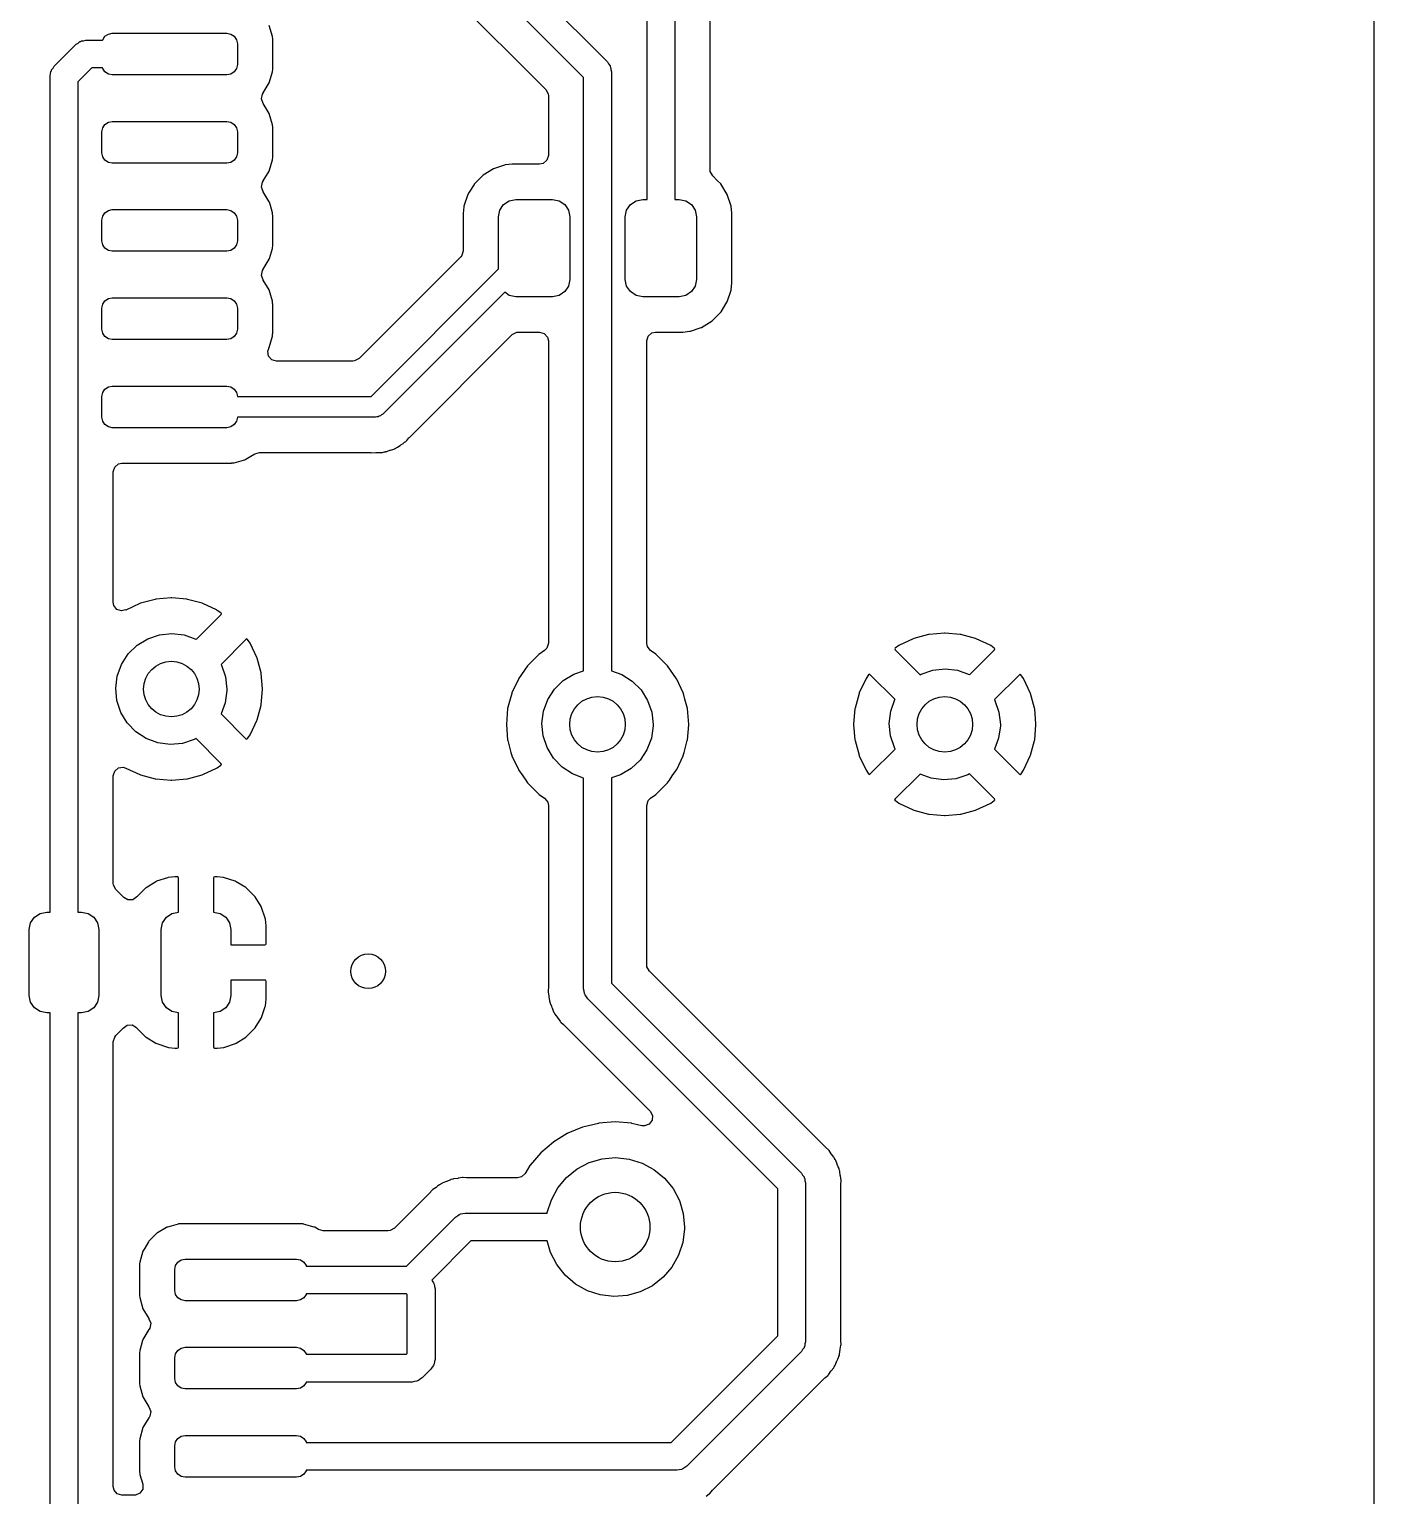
# Model space of a CAD drawing. Extents: x 84 to 124, y -235 to -33.
# Drawn here: x 104.59 to 123.95, y -75 to -53.88 of the extents above; entities that cross this region are included whole.
import ezdxf

# ---------------------------------------------------------------- set-up
doc = ezdxf.new("R2010")
doc.units = 0
doc.layers.add('BLACK', color=7, linetype='CONTINUOUS')

msp = doc.modelspace()

# ---------------------------------------------------------------- linework, layer by layer
at = {"layer": 'BLACK', "linetype": 'CONTINUOUS'}
for p, q in [((123.951, -33.0295), (123.951, -234.96)), ((106.089, -47.5231), (112.918, -54.3523)), ((112.576, -54.5763), (105.865, -47.8645)), ((105.691, -48.4099), (112.031, -54.75)), ((113.888, -53.4135), (113.888, -56.333)), ((113.489, -56.333), (113.489, -53.4963)), ((114.397, -55.9042), (114.397, -53.4424)), ((108.096, -53.9852), (108.049, -53.8254)), ((105.323, -54.0588), (105.334, -54.0562)), ((105.334, -54.0562), (105.344, -54.0501)), ((105.344, -54.0501), (105.377, -54.0464)), ((105.377, -54.0464), (105.41, -54.039)), ((105.41, -54.039), (105.65, -54.039)), ((105.65, -54.039), (105.651, -54.0316)), ((105.651, -54.0316), (105.684, -53.9829)), ((105.684, -53.9829), (105.733, -53.9504)), ((105.733, -53.9504), (105.79, -53.939)), ((105.79, -53.939), (107.44, -53.939)), ((107.44, -53.939), (107.497, -53.9504)), ((107.497, -53.9504), (107.546, -53.9829)), ((107.546, -53.9829), (107.579, -54.0316)), ((107.579, -54.0316), (107.59, -54.089)), ((108.099, -54.0225), (108.096, -53.9852)), ((108.099, -54.4555), (108.099, -54.0225)), ((104.954, -54.4126), (105.269, -54.0973)), ((105.269, -54.0973), (105.297, -54.0796)), ((105.297, -54.0796), (105.323, -54.0588)), ((107.59, -54.089), (107.59, -54.389)), ((104.906, -54.4879), (104.912, -54.4782)), ((104.912, -54.4782), (104.915, -54.467)), ((104.915, -54.467), (104.936, -54.4409)), ((104.936, -54.4409), (104.954, -54.4126)), ((105.493, -54.439), (105.295, -54.6368)), ((105.65, -54.439), (105.493, -54.439)), ((105.651, -54.4464), (105.65, -54.439)), ((105.684, -54.4951), (105.651, -54.4464)), ((107.579, -54.4464), (107.546, -54.4951)), ((107.59, -54.389), (107.579, -54.4464)), ((108.096, -54.4928), (108.099, -54.4555)), ((112.918, -54.3523), (112.936, -54.3806)), ((112.936, -54.3806), (112.957, -54.4067)), ((112.957, -54.4067), (112.959, -54.418)), ((112.959, -54.418), (112.965, -54.4277)), ((112.965, -54.4277), (112.969, -54.4609)), ((112.969, -54.4609), (112.976, -54.4935)), ((104.895, -54.5537), (104.902, -54.5211)), ((104.895, -66.595), (104.895, -54.5537)), ((104.902, -54.5211), (104.906, -54.4879)), ((105.295, -54.6368), (105.295, -66.595)), ((105.733, -54.5276), (105.684, -54.4951)), ((105.79, -54.539), (105.733, -54.5276)), ((107.44, -54.539), (105.79, -54.539)), ((107.497, -54.5276), (107.44, -54.539)), ((107.546, -54.4951), (107.497, -54.5276)), ((107.964, -54.7958), (108.049, -54.6526)), ((108.049, -54.6526), (108.096, -54.4928)), ((112.576, -63.1191), (112.576, -54.5763)), ((112.976, -54.4935), (112.976, -63.1185)), ((107.936, -54.8851), (107.95, -54.8155)), ((107.962, -54.9495), (107.936, -54.8851)), ((107.95, -54.8155), (107.961, -54.7997)), ((107.961, -54.7997), (107.964, -54.7958)), ((112.031, -54.75), (112.065, -54.8124)), ((112.065, -54.8124), (112.068, -54.8391)), ((112.068, -54.8391), (112.068, -55.6985)), ((107.964, -54.9522), (107.962, -54.9495)), ((108.049, -55.0954), (107.964, -54.9522)), ((108.096, -55.2552), (108.049, -55.0954)), ((105.64, -55.359), (105.651, -55.3016)), ((105.651, -55.3016), (105.684, -55.2529)), ((105.684, -55.2529), (105.733, -55.2204)), ((105.733, -55.2204), (105.79, -55.209)), ((105.79, -55.209), (107.44, -55.209)), ((107.44, -55.209), (107.497, -55.2204)), ((107.497, -55.2204), (107.546, -55.2529)), ((107.546, -55.2529), (107.579, -55.3016)), ((107.579, -55.3016), (107.59, -55.359)), ((108.099, -55.2925), (108.096, -55.2552)), ((108.099, -55.7255), (108.099, -55.2925)), ((105.64, -55.659), (105.64, -55.359)), ((107.59, -55.359), (107.59, -55.659)), ((105.651, -55.7164), (105.64, -55.659)), ((105.684, -55.7651), (105.651, -55.7164)), ((107.579, -55.7164), (107.546, -55.7651)), ((107.59, -55.659), (107.579, -55.7164)), ((108.096, -55.7628), (108.099, -55.7255)), ((112.068, -55.6985), (112.048, -55.7666)), ((105.733, -55.7976), (105.684, -55.7651)), ((105.79, -55.809), (105.733, -55.7976)), ((107.44, -55.809), (105.79, -55.809)), ((107.497, -55.7976), (107.44, -55.809)), ((107.546, -55.7651), (107.497, -55.7976)), ((107.964, -56.0658), (108.049, -55.9226)), ((108.049, -55.9226), (108.096, -55.7628)), ((111.277, -55.8914), (111.127, -55.9845)), ((111.306, -55.8817), (111.277, -55.8914)), ((111.438, -55.8377), (111.306, -55.8817)), ((111.445, -55.8355), (111.438, -55.8377)), ((111.438, -55.8377), (111.438, -55.8377)), ((111.452, -55.8348), (111.445, -55.8355)), ((111.547, -55.8248), (111.452, -55.8348)), ((111.452, -55.8348), (111.452, -55.8348)), ((111.551, -55.8245), (111.547, -55.8248)), ((111.547, -55.8248), (111.547, -55.8248)), ((111.942, -55.8245), (111.551, -55.8245)), ((111.994, -55.8131), (111.942, -55.8245)), ((112.048, -55.7666), (111.994, -55.8131)), ((114.4, -55.9311), (114.397, -55.9042)), ((114.434, -55.9934), (114.4, -55.9311)), ((107.936, -56.1551), (107.95, -56.0855)), ((107.962, -56.2195), (107.936, -56.1551)), ((107.95, -56.0855), (107.961, -56.0697)), ((107.961, -56.0697), (107.964, -56.0658)), ((110.998, -56.1159), (110.928, -56.229)), ((111.002, -56.1097), (110.998, -56.1159)), ((110.998, -56.1159), (110.998, -56.1159)), ((111.127, -55.9845), (111.002, -56.1097)), ((114.5, -56.059), (114.434, -55.9934)), ((114.549, -56.1087), (114.5, -56.059)), ((114.643, -56.2591), (114.549, -56.1087)), ((107.964, -56.2222), (107.962, -56.2195)), ((108.049, -56.3654), (107.964, -56.2222)), ((108.051, -56.373), (108.049, -56.3654)), ((108.065, -56.4203), (108.051, -56.373)), ((108.051, -56.373), (108.051, -56.373)), ((110.909, -56.2603), (110.853, -56.4281)), ((110.928, -56.229), (110.909, -56.2603)), ((111.424, -56.4062), (111.505, -56.352)), ((111.505, -56.352), (111.601, -56.333)), ((111.601, -56.333), (112.126, -56.333)), ((112.126, -56.333), (112.222, -56.352)), ((112.222, -56.352), (112.303, -56.4062)), ((113.249, -56.4062), (113.33, -56.352)), ((113.33, -56.352), (113.426, -56.333)), ((113.426, -56.333), (113.489, -56.333)), ((113.888, -56.333), (113.951, -56.333)), ((113.951, -56.333), (114.047, -56.352)), ((114.047, -56.352), (114.128, -56.4062)), ((114.699, -56.4268), (114.643, -56.2591)), ((105.64, -56.629), (105.651, -56.5716)), ((105.651, -56.5716), (105.684, -56.5229)), ((105.684, -56.5229), (105.733, -56.4904)), ((105.733, -56.4904), (105.79, -56.479)), ((105.79, -56.479), (107.44, -56.479)), ((107.44, -56.479), (107.497, -56.4904)), ((107.497, -56.4904), (107.546, -56.5229)), ((107.546, -56.5229), (107.579, -56.5716)), ((107.579, -56.5716), (107.59, -56.629)), ((108.096, -56.5252), (108.065, -56.4203)), ((108.096, -56.5316), (108.096, -56.5252)), ((108.098, -56.5527), (108.096, -56.5316)), ((108.096, -56.5316), (108.096, -56.5316)), ((108.099, -56.5625), (108.098, -56.5527)), ((108.099, -56.9955), (108.099, -56.5625)), ((110.852, -56.4382), (110.843, -56.5326)), ((110.843, -56.5326), (110.843, -57.0706)), ((110.853, -56.435), (110.852, -56.4382)), ((110.853, -56.4281), (110.853, -56.435)), ((110.853, -56.435), (110.853, -56.435)), ((111.351, -56.583), (111.37, -56.4873)), ((111.351, -57.3334), (111.351, -56.583)), ((111.37, -56.4873), (111.424, -56.4062)), ((112.303, -56.4062), (112.357, -56.4873)), ((112.357, -56.4873), (112.376, -56.583)), ((112.376, -56.583), (112.376, -57.483)), ((113.176, -56.583), (113.195, -56.4873)), ((113.176, -57.483), (113.176, -56.583)), ((113.195, -56.4873), (113.249, -56.4062)), ((114.128, -56.4062), (114.182, -56.4873)), ((114.182, -56.4873), (114.201, -56.583)), ((114.201, -56.583), (114.201, -57.483)), ((114.699, -56.4337), (114.699, -56.4268)), ((114.709, -56.5252), (114.699, -56.4337)), ((114.699, -56.4337), (114.699, -56.4337)), ((114.709, -56.5326), (114.709, -56.5252)), ((114.709, -57.5334), (114.709, -56.5326)), ((105.64, -56.929), (105.64, -56.629)), ((107.59, -56.629), (107.59, -56.929)), ((105.651, -56.9864), (105.64, -56.929)), ((105.684, -57.0351), (105.651, -56.9864)), ((107.579, -56.9864), (107.546, -57.0351)), ((107.59, -56.929), (107.579, -56.9864)), ((108.096, -57.0328), (108.099, -56.9955)), ((105.733, -57.0676), (105.684, -57.0351)), ((105.79, -57.079), (105.733, -57.0676)), ((107.44, -57.079), (105.79, -57.079)), ((107.497, -57.0676), (107.44, -57.079)), ((107.546, -57.0351), (107.497, -57.0676)), ((107.964, -57.3358), (108.049, -57.1926)), ((108.049, -57.1926), (108.051, -57.1848)), ((108.051, -57.1848), (108.094, -57.039)), ((108.094, -57.039), (108.096, -57.0328)), ((110.806, -57.1596), (109.342, -58.6236)), ((110.822, -57.1387), (110.806, -57.1596)), ((110.843, -57.0706), (110.822, -57.1387)), ((107.936, -57.4251), (107.95, -57.3555)), ((107.962, -57.4895), (107.936, -57.4251)), ((107.95, -57.3555), (107.961, -57.3397)), ((107.961, -57.3397), (107.964, -57.3358)), ((109.515, -59.169), (111.351, -57.3334)), ((107.964, -57.4922), (107.962, -57.4895)), ((108.049, -57.6354), (107.964, -57.4922)), ((108.096, -57.7952), (108.049, -57.6354)), ((112.357, -57.5787), (112.303, -57.6598)), ((112.376, -57.483), (112.357, -57.5787)), ((113.195, -57.5787), (113.176, -57.483)), ((113.249, -57.6598), (113.195, -57.5787)), ((114.182, -57.5787), (114.128, -57.6598)), ((114.201, -57.483), (114.182, -57.5787)), ((114.643, -57.8057), (114.699, -57.6379)), ((114.699, -57.6379), (114.709, -57.5334)), ((105.64, -57.899), (105.651, -57.8416)), ((105.651, -57.8416), (105.684, -57.7929)), ((105.684, -57.7929), (105.733, -57.7604)), ((105.733, -57.7604), (105.79, -57.749)), ((105.79, -57.749), (107.44, -57.749)), ((107.44, -57.749), (107.497, -57.7604)), ((107.497, -57.7604), (107.546, -57.7929)), ((107.546, -57.7929), (107.579, -57.8416)), ((107.579, -57.8416), (107.59, -57.899)), ((108.096, -57.8016), (108.096, -57.7952)), ((108.098, -57.83), (108.096, -57.8016)), ((108.096, -57.8016), (108.096, -57.8016)), ((108.099, -57.8325), (108.098, -57.83)), ((108.099, -58.2655), (108.099, -57.8325)), ((111.439, -57.6696), (109.684, -59.4251)), ((111.505, -57.714), (111.439, -57.6696)), ((111.601, -57.733), (111.505, -57.714)), ((112.126, -57.733), (111.601, -57.733)), ((112.222, -57.714), (112.126, -57.733)), ((112.303, -57.6598), (112.222, -57.714)), ((113.33, -57.714), (113.249, -57.6598)), ((113.426, -57.733), (113.33, -57.714)), ((113.951, -57.733), (113.426, -57.733)), ((114.047, -57.714), (113.951, -57.733)), ((114.128, -57.6598), (114.047, -57.714)), ((114.554, -57.9501), (114.639, -57.812)), ((114.639, -57.812), (114.643, -57.8057)), ((114.639, -57.812), (114.639, -57.812)), ((105.64, -58.199), (105.64, -57.899)), ((107.59, -57.899), (107.59, -58.199)), ((114.425, -58.0815), (114.55, -57.9563)), ((114.55, -57.9563), (114.554, -57.9501)), ((105.651, -58.2564), (105.64, -58.199)), ((105.684, -58.3051), (105.651, -58.2564)), ((107.579, -58.2564), (107.546, -58.3051)), ((107.59, -58.199), (107.579, -58.2564)), ((108.096, -58.3028), (108.097, -58.2784)), ((108.097, -58.2784), (108.098, -58.268)), ((108.098, -58.2679), (108.099, -58.2655)), ((108.098, -58.268), (108.098, -58.2679)), ((110.069, -59.7585), (111.549, -58.2784)), ((111.549, -58.2784), (111.612, -58.2444)), ((111.612, -58.2444), (111.638, -58.2415)), ((111.638, -58.2415), (111.942, -58.2415)), ((111.942, -58.2415), (112.01, -58.2615)), ((112.01, -58.2615), (112.057, -58.3152)), ((113.505, -58.2994), (113.559, -58.2529)), ((113.559, -58.2529), (113.611, -58.2415)), ((113.611, -58.2415), (114.001, -58.2415)), ((114.001, -58.2415), (114.005, -58.2412)), ((114.005, -58.2412), (114.1, -58.2312)), ((114.005, -58.2412), (114.005, -58.2412)), ((114.1, -58.2312), (114.107, -58.2305)), ((114.1, -58.2312), (114.1, -58.2312)), ((114.107, -58.2305), (114.114, -58.2283)), ((114.114, -58.2283), (114.268, -58.1769)), ((114.114, -58.2283), (114.114, -58.2283)), ((114.268, -58.1769), (114.275, -58.1745)), ((114.275, -58.1745), (114.425, -58.0815)), ((105.733, -58.3376), (105.684, -58.3051)), ((105.79, -58.349), (105.733, -58.3376)), ((107.44, -58.349), (105.79, -58.349)), ((107.497, -58.3376), (107.44, -58.349)), ((107.546, -58.3051), (107.497, -58.3376)), ((108.028, -58.5166), (108.042, -58.4768)), ((108.042, -58.4767), (108.044, -58.4722)), ((108.042, -58.4768), (108.042, -58.4767)), ((108.044, -58.4722), (108.045, -58.4704)), ((108.045, -58.4704), (108.049, -58.4626)), ((108.049, -58.4626), (108.096, -58.3028)), ((112.057, -58.3152), (112.068, -58.3675)), ((112.068, -58.3675), (112.068, -62.7238)), ((113.485, -58.3675), (113.505, -58.2994)), ((113.485, -62.7245), (113.485, -58.3675)), ((108.038, -58.5868), (108.028, -58.5166)), ((108.085, -58.6405), (108.038, -58.5868)), ((108.153, -58.6605), (108.085, -58.6405)), ((109.253, -58.6605), (108.153, -58.6605)), ((109.279, -58.6576), (109.253, -58.6605)), ((109.342, -58.6236), (109.279, -58.6576)), ((105.64, -59.169), (105.651, -59.1116)), ((105.651, -59.1116), (105.684, -59.0629)), ((105.684, -59.0629), (105.733, -59.0304)), ((105.733, -59.0304), (105.79, -59.019)), ((105.79, -59.019), (107.44, -59.019)), ((107.44, -59.019), (107.497, -59.0304)), ((107.497, -59.0304), (107.546, -59.0629)), ((107.546, -59.0629), (107.579, -59.1116)), ((107.579, -59.1116), (107.59, -59.169)), ((105.64, -59.469), (105.64, -59.169)), ((107.59, -59.169), (109.515, -59.169)), ((105.651, -59.5264), (105.64, -59.469)), ((105.684, -59.5751), (105.651, -59.5264)), ((107.579, -59.5264), (107.546, -59.5751)), ((107.59, -59.469), (107.579, -59.5264)), ((109.578, -59.469), (107.59, -59.469)), ((109.597, -59.4639), (109.578, -59.469)), ((109.616, -59.4639), (109.597, -59.4639)), ((109.633, -59.454), (109.616, -59.4639)), ((109.652, -59.4489), (109.633, -59.454)), ((109.666, -59.4349), (109.652, -59.4489)), ((109.684, -59.4251), (109.666, -59.4349)), ((105.733, -59.6076), (105.684, -59.5751)), ((105.79, -59.619), (105.733, -59.6076)), ((107.44, -59.619), (105.79, -59.619)), ((107.497, -59.6076), (107.44, -59.619)), ((107.546, -59.5751), (107.497, -59.6076)), ((110.061, -59.7672), (110.069, -59.7585)), ((109.681, -59.9746), (109.702, -59.9686)), ((109.702, -59.9686), (109.721, -59.9646)), ((109.721, -59.9646), (109.728, -59.9637)), ((109.728, -59.9637), (109.735, -59.9629)), ((109.735, -59.9629), (109.743, -59.9619)), ((109.735, -59.9629), (109.735, -59.9629)), ((109.743, -59.9619), (109.75, -59.959)), ((109.75, -59.959), (109.786, -59.9449)), ((109.75, -59.959), (109.75, -59.959)), ((109.786, -59.9449), (109.797, -59.941)), ((109.797, -59.941), (109.841, -59.9281)), ((109.841, -59.9281), (109.86, -59.9172)), ((109.86, -59.9172), (109.877, -59.9085)), ((109.877, -59.9085), (109.897, -59.9006)), ((109.897, -59.9006), (109.935, -59.8735)), ((109.935, -59.8735), (109.945, -59.867)), ((109.945, -59.867), (109.977, -59.8475)), ((109.977, -59.8475), (109.984, -59.8435)), ((109.977, -59.8475), (109.977, -59.8475)), ((109.984, -59.8435), (109.999, -59.8283)), ((109.999, -59.8283), (110.015, -59.8154)), ((110.015, -59.8154), (110.025, -59.8075)), ((110.025, -59.8075), (110.032, -59.8028)), ((110.032, -59.8028), (110.061, -59.7672)), ((105.824, -60.1854), (105.877, -60.1389)), ((105.877, -60.1389), (105.929, -60.1275)), ((105.929, -60.1275), (107.507, -60.1275)), ((107.507, -60.1275), (107.509, -60.1273)), ((107.509, -60.1273), (107.537, -60.1251)), ((107.509, -60.1273), (107.509, -60.1273)), ((107.537, -60.1251), (107.544, -60.1246)), ((107.537, -60.1251), (107.537, -60.1251)), ((107.544, -60.1246), (107.677, -60.086)), ((107.677, -60.086), (107.696, -60.0804)), ((107.696, -60.0804), (107.704, -60.0781)), ((107.696, -60.0804), (107.696, -60.0804)), ((107.704, -60.0781), (107.844, -59.995)), ((107.844, -59.995), (107.908, -59.9775)), ((107.908, -59.9775), (109.495, -59.9775)), ((109.495, -59.9775), (109.507, -59.9781)), ((109.507, -59.9781), (109.507, -59.9781)), ((109.507, -59.9781), (109.515, -59.9798)), ((109.515, -59.9798), (109.586, -59.9776)), ((109.586, -59.9776), (109.59, -59.9775)), ((109.59, -59.9775), (109.619, -59.9775)), ((109.619, -59.9775), (109.623, -59.9769)), ((109.623, -59.9769), (109.635, -59.976)), ((109.635, -59.976), (109.681, -59.9746)), ((105.803, -60.2535), (105.824, -60.1854)), ((105.803, -62.1322), (105.803, -60.2535)), ((106.635, -62.0705), (106.417, -62.0895)), ((106.645, -62.0705), (106.635, -62.0705)), ((106.863, -62.0895), (106.645, -62.0705)), ((105.813, -62.179), (105.803, -62.1322)), ((105.856, -62.2348), (105.813, -62.179)), ((105.923, -62.258), (105.856, -62.2348)), ((105.982, -62.2437), (105.923, -62.258)), ((105.984, -62.2459), (105.982, -62.2437)), ((106.186, -62.1515), (105.984, -62.2459)), ((106.196, -62.1478), (106.186, -62.1515)), ((106.407, -62.0914), (106.196, -62.1478)), ((106.417, -62.0895), (106.407, -62.0914)), ((106.873, -62.0914), (106.863, -62.0895)), ((107.084, -62.1478), (106.873, -62.0914)), ((107.094, -62.1515), (107.084, -62.1478)), ((107.292, -62.2436), (107.094, -62.1515)), ((107.301, -62.2491), (107.292, -62.2436)), ((107.352, -62.2849), (107.301, -62.2491)), ((107.362, -62.2969), (107.352, -62.2849)), ((106.996, -62.6675), (107.355, -62.3087)), ((107.355, -62.3087), (107.362, -62.2969)), ((106.147, -62.7526), (106.299, -62.6591)), ((106.299, -62.6591), (106.468, -62.6017)), ((106.468, -62.6017), (106.646, -62.583)), ((106.646, -62.583), (106.823, -62.6041)), ((106.823, -62.6041), (106.991, -62.664)), ((106.991, -62.664), (106.996, -62.6675)), ((107.714, -62.6686), (107.355, -63.0271)), ((107.727, -62.6616), (107.714, -62.6686)), ((107.737, -62.67), (107.727, -62.6616)), ((107.774, -62.722), (107.737, -62.67)), ((117.322, -62.6595), (117.124, -62.7516)), ((117.332, -62.6558), (117.322, -62.6595)), ((117.543, -62.5994), (117.332, -62.6558)), ((117.553, -62.5975), (117.543, -62.5994)), ((117.771, -62.5785), (117.553, -62.5975)), ((117.781, -62.5785), (117.771, -62.5785)), ((117.999, -62.5975), (117.781, -62.5785)), ((118.009, -62.5994), (117.999, -62.5975)), ((118.22, -62.6558), (118.009, -62.5994)), ((118.23, -62.6595), (118.22, -62.6558)), ((118.428, -62.7516), (118.23, -62.6595)), ((105.923, -63.0273), (106.02, -62.8774)), ((106.02, -62.8774), (106.147, -62.7526)), ((107.779, -62.7315), (107.774, -62.722)), ((107.871, -62.9289), (107.779, -62.7315)), ((111.932, -62.8848), (111.77, -63.0467)), ((112.014, -62.827), (111.932, -62.8848)), ((112.048, -62.7919), (112.014, -62.827)), ((112.068, -62.7238), (112.048, -62.7919)), ((113.494, -62.7722), (113.485, -62.7245)), ((113.52, -62.804), (113.494, -62.7722)), ((113.539, -62.8277), (113.52, -62.804)), ((113.616, -62.8816), (113.539, -62.8277)), ((113.62, -62.8848), (113.616, -62.8816)), ((113.616, -62.8816), (113.616, -62.8816)), ((113.782, -63.0467), (113.62, -62.8848)), ((117.063, -62.7935), (117.055, -62.804)), ((117.055, -62.804), (117.062, -62.8174)), ((117.062, -62.8174), (117.42, -63.1763)), ((117.115, -62.7571), (117.063, -62.7935)), ((117.124, -62.7516), (117.115, -62.7571)), ((118.132, -63.1755), (118.491, -62.8167)), ((118.437, -62.7571), (118.428, -62.7516)), ((118.488, -62.7929), (118.437, -62.7571)), ((118.498, -62.8049), (118.488, -62.7929)), ((118.491, -62.8167), (118.498, -62.8049)), ((105.862, -63.1949), (105.923, -63.0273)), ((107.355, -63.0271), (107.361, -63.0373)), ((107.361, -63.0373), (107.42, -63.2058)), ((107.875, -62.9392), (107.871, -62.9289)), ((107.932, -63.1497), (107.875, -62.9392)), ((111.77, -63.0467), (111.638, -63.2343)), ((112.435, -63.1671), (112.576, -63.1191)), ((112.976, -63.1185), (113.127, -63.172)), ((113.914, -63.2343), (113.782, -63.0467)), ((117.435, -63.1671), (117.604, -63.1097)), ((117.604, -63.1097), (117.782, -63.091)), ((117.782, -63.091), (117.959, -63.1121)), ((117.959, -63.1121), (118.127, -63.172)), ((105.84, -63.3718), (105.862, -63.1949)), ((107.42, -63.2058), (107.44, -63.383)), ((107.934, -63.1605), (107.932, -63.1497)), ((107.953, -63.3775), (107.934, -63.1605)), ((111.636, -63.2392), (111.544, -63.4368)), ((111.638, -63.2343), (111.636, -63.2392)), ((111.636, -63.2392), (111.636, -63.2392)), ((112.156, -63.3854), (112.283, -63.2606)), ((112.283, -63.2606), (112.435, -63.1671)), ((113.127, -63.172), (113.277, -63.2675)), ((113.277, -63.2675), (113.403, -63.3941)), ((113.916, -63.2392), (113.914, -63.2343)), ((114.008, -63.4368), (113.916, -63.2392)), ((113.916, -63.2392), (113.916, -63.2392)), ((116.637, -63.2395), (116.545, -63.4369)), ((116.642, -63.23), (116.637, -63.2395)), ((116.678, -63.1788), (116.642, -63.23)), ((116.69, -63.1695), (116.678, -63.1788)), ((116.702, -63.1759), (116.69, -63.1695)), ((117.06, -63.5343), (116.702, -63.1759)), ((117.42, -63.1763), (117.435, -63.1671)), ((118.127, -63.172), (118.132, -63.1755)), ((118.85, -63.1766), (118.491, -63.5351)), ((118.863, -63.1696), (118.85, -63.1766)), ((118.873, -63.178), (118.863, -63.1696)), ((118.91, -63.23), (118.873, -63.178)), ((118.915, -63.2395), (118.91, -63.23)), ((119.007, -63.4369), (118.915, -63.2395)), ((105.857, -63.5493), (105.84, -63.3718)), ((105.914, -63.7186), (105.857, -63.5493)), ((107.44, -63.4053), (107.415, -63.582)), ((107.44, -63.383), (107.44, -63.4053)), ((107.934, -63.6055), (107.953, -63.3885)), ((107.953, -63.3885), (107.953, -63.3775)), ((111.519, -63.5265), (111.482, -63.6629)), ((111.54, -63.4471), (111.519, -63.5265)), ((111.542, -63.4418), (111.54, -63.4471)), ((111.54, -63.4471), (111.54, -63.4471)), ((111.544, -63.4368), (111.542, -63.4418)), ((111.998, -63.7029), (112.059, -63.5353)), ((112.059, -63.5353), (112.156, -63.3854)), ((113.403, -63.3941), (113.497, -63.5453)), ((113.497, -63.5453), (113.556, -63.7138)), ((114.01, -63.4418), (114.008, -63.4368)), ((114.012, -63.4471), (114.01, -63.4418)), ((114.033, -63.5265), (114.012, -63.4471)), ((114.012, -63.4471), (114.012, -63.4471)), ((114.07, -63.6629), (114.033, -63.5265)), ((116.541, -63.4472), (116.484, -63.6577)), ((116.545, -63.4369), (116.541, -63.4472)), ((116.998, -63.7029), (117.059, -63.5353)), ((117.059, -63.5353), (117.06, -63.5343)), ((118.491, -63.5351), (118.497, -63.5453)), ((118.497, -63.5453), (118.556, -63.7138)), ((119.011, -63.4472), (119.007, -63.4369)), ((119.068, -63.6577), (119.011, -63.4472)), ((106.006, -63.8711), (105.914, -63.7186)), ((107.415, -63.582), (107.355, -63.739)), ((107.355, -63.739), (107.714, -64.0981)), ((107.875, -63.8268), (107.932, -63.6163)), ((107.932, -63.6163), (107.934, -63.6055)), ((111.482, -63.6629), (111.463, -63.891)), ((111.976, -63.8798), (111.998, -63.7029)), ((113.556, -63.7138), (113.576, -63.891)), ((114.089, -63.891), (114.07, -63.6629)), ((116.482, -63.6685), (116.463, -63.8855)), ((116.484, -63.6577), (116.482, -63.6685)), ((116.976, -63.8798), (116.998, -63.7029)), ((118.556, -63.7138), (118.576, -63.891)), ((119.07, -63.6685), (119.068, -63.6577)), ((119.089, -63.8855), (119.07, -63.6685)), ((106.13, -63.9994), (106.006, -63.8711)), ((107.779, -64.0345), (107.871, -63.8371)), ((107.871, -63.8371), (107.875, -63.8268)), ((111.463, -63.891), (111.482, -64.1191)), ((111.993, -64.0573), (111.976, -63.8798)), ((113.576, -63.9133), (113.551, -64.09)), ((113.576, -63.891), (113.576, -63.9133)), ((114.07, -64.1191), (114.089, -63.8965)), ((114.089, -63.8965), (114.089, -63.891)), ((116.463, -63.8855), (116.463, -63.8965)), ((116.463, -63.8965), (116.482, -64.1135)), ((116.993, -64.0573), (116.976, -63.8798)), ((118.576, -63.9133), (118.551, -64.09)), ((118.576, -63.891), (118.576, -63.9133)), ((119.07, -64.1135), (119.089, -63.8965)), ((119.089, -63.8965), (119.089, -63.8855)), ((106.279, -64.0971), (106.13, -63.9994)), ((106.446, -64.1592), (106.279, -64.0971)), ((106.623, -64.1828), (106.446, -64.1592)), ((106.801, -64.1667), (106.623, -64.1828)), ((106.97, -64.1115), (106.801, -64.1667)), ((106.995, -64.097), (106.97, -64.1115)), ((107.354, -64.4566), (106.995, -64.097)), ((107.714, -64.0981), (107.726, -64.1045)), ((107.726, -64.1045), (107.738, -64.0952)), ((107.738, -64.0952), (107.774, -64.044)), ((107.774, -64.044), (107.779, -64.0345)), ((111.482, -64.1191), (111.484, -64.1244)), ((111.484, -64.1244), (111.484, -64.1244)), ((111.484, -64.1244), (111.53, -64.2979)), ((112.05, -64.2266), (111.993, -64.0573)), ((113.551, -64.09), (113.488, -64.2567)), ((114.022, -64.2979), (114.068, -64.1244)), ((114.068, -64.1244), (114.07, -64.1191)), ((114.068, -64.1244), (114.068, -64.1244)), ((116.482, -64.1135), (116.484, -64.1243)), ((116.484, -64.1243), (116.541, -64.3348)), ((117.05, -64.2266), (116.993, -64.0573)), ((118.551, -64.09), (118.491, -64.247)), ((119.011, -64.3348), (119.068, -64.1243)), ((119.068, -64.1243), (119.07, -64.1135)), ((111.53, -64.2979), (111.542, -64.3402)), ((111.542, -64.3402), (111.544, -64.3452)), ((111.544, -64.3452), (111.544, -64.3452)), ((111.544, -64.3452), (111.636, -64.5428)), ((112.142, -64.3791), (112.05, -64.2266)), ((112.266, -64.5074), (112.142, -64.3791)), ((113.488, -64.2567), (113.389, -64.4052)), ((113.916, -64.5428), (114.008, -64.3452)), ((114.008, -64.3452), (114.01, -64.3402)), ((114.008, -64.3452), (114.008, -64.3452)), ((114.01, -64.3402), (114.022, -64.2979)), ((116.541, -64.3348), (116.545, -64.3451)), ((116.545, -64.3451), (116.637, -64.5425)), ((116.702, -64.6054), (117.062, -64.2461)), ((117.062, -64.2461), (117.05, -64.2266)), ((118.491, -64.247), (118.85, -64.6061)), ((118.915, -64.5425), (119.007, -64.3451)), ((119.007, -64.3451), (119.011, -64.3348)), ((105.803, -64.6338), (105.824, -64.5657)), ((105.824, -64.5657), (105.877, -64.5192)), ((105.877, -64.5192), (105.947, -64.5091)), ((105.947, -64.5091), (105.983, -64.5214)), ((105.983, -64.5214), (105.984, -64.5201)), ((105.984, -64.5201), (106.186, -64.6145)), ((106.186, -64.6145), (106.196, -64.6182)), ((107.084, -64.6182), (107.094, -64.6145)), ((107.094, -64.6145), (107.292, -64.5224)), ((107.292, -64.5224), (107.301, -64.5169)), ((107.301, -64.5169), (107.353, -64.4805)), ((107.353, -64.4805), (107.361, -64.47)), ((107.361, -64.47), (107.354, -64.4566)), ((111.636, -64.5428), (111.636, -64.5428)), ((111.636, -64.5428), (111.638, -64.5477)), ((111.638, -64.5477), (111.699, -64.6338)), ((112.415, -64.6051), (112.266, -64.5074)), ((112.576, -64.665), (112.415, -64.6051)), ((113.26, -64.5282), (113.106, -64.6195)), ((113.389, -64.4052), (113.26, -64.5282)), ((113.853, -64.6338), (113.914, -64.5477)), ((113.914, -64.5477), (113.916, -64.5428)), ((113.916, -64.5428), (113.916, -64.5428)), ((116.637, -64.5425), (116.642, -64.552)), ((116.642, -64.552), (116.679, -64.604)), ((116.679, -64.604), (116.689, -64.6124)), ((116.689, -64.6124), (116.702, -64.6054)), ((117.42, -64.6067), (117.061, -64.9653)), ((117.582, -64.6672), (117.42, -64.6067)), ((118.131, -64.605), (118.106, -64.6195)), ((118.49, -64.9646), (118.131, -64.605)), ((118.85, -64.6061), (118.862, -64.6125)), ((118.862, -64.6125), (118.874, -64.6032)), ((118.874, -64.6032), (118.91, -64.552)), ((118.91, -64.552), (118.915, -64.5425)), ((105.803, -66.1787), (105.803, -64.6338)), ((106.196, -64.6182), (106.407, -64.6746)), ((106.407, -64.6746), (106.417, -64.6765)), ((106.417, -64.6765), (106.635, -64.6955)), ((106.635, -64.6955), (106.645, -64.6955)), ((106.645, -64.6955), (106.863, -64.6765)), ((106.863, -64.6765), (106.873, -64.6746)), ((106.873, -64.6746), (107.084, -64.6182)), ((111.699, -64.6338), (111.742, -64.6955)), ((111.742, -64.6955), (111.77, -64.7353)), ((111.77, -64.7353), (111.932, -64.8972)), ((112.576, -67.7015), (112.576, -64.665)), ((113.106, -64.6195), (112.976, -64.6618)), ((112.976, -64.6618), (112.976, -67.6186)), ((113.62, -64.8972), (113.782, -64.7353)), ((113.782, -64.7353), (113.81, -64.6955)), ((113.81, -64.6955), (113.853, -64.6338)), ((117.759, -64.6908), (117.582, -64.6672)), ((117.937, -64.6747), (117.759, -64.6908)), ((118.106, -64.6195), (117.937, -64.6747)), ((111.932, -64.8972), (111.936, -64.9004)), ((111.936, -64.9004), (111.936, -64.9004)), ((111.936, -64.9004), (112.014, -64.955)), ((112.014, -64.955), (112.059, -65.0105)), ((112.059, -65.0105), (112.068, -65.0582)), ((113.485, -65.0575), (113.505, -64.9894)), ((113.505, -64.9894), (113.517, -64.9771)), ((113.517, -64.9771), (113.539, -64.9543)), ((113.539, -64.9543), (113.616, -64.9004)), ((113.616, -64.9004), (113.62, -64.8972)), ((113.616, -64.9004), (113.616, -64.9004)), ((117.061, -64.9653), (117.054, -64.9771)), ((117.054, -64.9771), (117.064, -64.9891)), ((117.064, -64.9891), (117.115, -65.0249)), ((117.115, -65.0249), (117.124, -65.0304)), ((117.124, -65.0304), (117.322, -65.1225)), ((118.23, -65.1225), (118.428, -65.0304)), ((118.428, -65.0304), (118.437, -65.0249)), ((118.437, -65.0249), (118.489, -64.9885)), ((118.489, -64.9885), (118.497, -64.978)), ((118.497, -64.978), (118.49, -64.9646)), ((112.068, -65.0582), (112.068, -67.6726)), ((113.485, -67.3558), (113.485, -65.0575)), ((117.322, -65.1225), (117.332, -65.1262)), ((117.332, -65.1262), (117.543, -65.1826)), ((117.543, -65.1826), (117.553, -65.1845)), ((117.553, -65.1845), (117.771, -65.2035)), ((117.771, -65.2035), (117.781, -65.2035)), ((117.781, -65.2035), (117.999, -65.1845)), ((117.999, -65.1845), (118.009, -65.1826)), ((118.009, -65.1826), (118.22, -65.1262)), ((118.22, -65.1262), (118.23, -65.1225)), ((106.691, -66.0873), (106.596, -66.0973)), ((106.698, -66.087), (106.691, -66.0873)), ((106.727, -66.087), (106.698, -66.087)), ((106.735, -66.0887), (106.727, -66.087)), ((106.737, -66.0899), (106.735, -66.0887)), ((106.741, -66.1051), (106.737, -66.0899)), ((107.251, -66.0929), (107.249, -66.1005)), ((107.252, -66.0915), (107.251, -66.0929)), ((107.267, -66.087), (107.252, -66.0915)), ((107.292, -66.087), (107.267, -66.087)), ((107.299, -66.0873), (107.292, -66.087)), ((107.393, -66.097), (107.299, -66.0873)), ((105.806, -66.2056), (105.803, -66.1787)), ((105.84, -66.2678), (105.806, -66.2056)), ((105.938, -66.3655), (105.84, -66.2678)), ((106.266, -66.2521), (106.151, -66.3668)), ((106.277, -66.2431), (106.266, -66.2521)), ((106.415, -66.1578), (106.277, -66.2431)), ((106.428, -66.1516), (106.415, -66.1578)), ((106.582, -66.1001), (106.428, -66.1516)), ((106.596, -66.0973), (106.582, -66.1001)), ((106.741, -66.5958), (106.741, -66.1051)), ((107.249, -66.1005), (107.249, -66.5958)), ((107.406, -66.0999), (107.393, -66.097)), ((107.561, -66.151), (107.406, -66.0999)), ((107.574, -66.1572), (107.561, -66.151)), ((107.712, -66.2422), (107.574, -66.1572)), ((107.723, -66.2513), (107.712, -66.2422)), ((107.838, -66.3658), (107.723, -66.2513)), ((105.943, -66.3707), (105.938, -66.3655)), ((105.947, -66.3766), (105.943, -66.3707)), ((105.954, -66.3844), (105.947, -66.3766)), ((106.015, -66.4201), (105.954, -66.3844)), ((106.086, -66.4168), (106.015, -66.4201)), ((106.144, -66.3758), (106.086, -66.4168)), ((106.151, -66.3668), (106.144, -66.3758)), ((107.847, -66.3772), (107.838, -66.3658)), ((107.932, -66.515), (107.847, -66.3772)), ((107.938, -66.5282), (107.932, -66.515)), ((104.614, -66.7493), (104.668, -66.6682)), ((104.668, -66.6682), (104.749, -66.614)), ((104.749, -66.614), (104.845, -66.595)), ((104.845, -66.595), (104.895, -66.595)), ((105.295, -66.595), (105.345, -66.595)), ((105.345, -66.595), (105.441, -66.614)), ((105.441, -66.614), (105.522, -66.6682)), ((105.522, -66.6682), (105.576, -66.7493)), ((106.514, -66.7493), (106.568, -66.6682)), ((106.568, -66.6682), (106.649, -66.614)), ((106.649, -66.614), (106.741, -66.5958)), ((107.249, -66.5958), (107.341, -66.614)), ((107.341, -66.614), (107.422, -66.6682)), ((107.422, -66.6682), (107.476, -66.7493)), ((107.99, -66.6824), (107.938, -66.5282)), ((107.993, -66.6958), (107.99, -66.6824)), ((108.003, -66.7914), (107.993, -66.6958)), ((104.595, -66.845), (104.614, -66.7493)), ((104.595, -67.795), (104.595, -66.845)), ((105.576, -66.7493), (105.595, -66.845)), ((105.595, -66.845), (105.595, -67.795)), ((106.495, -66.845), (106.514, -66.7493)), ((106.495, -67.795), (106.495, -66.845)), ((107.476, -66.7493), (107.495, -66.845)), ((107.495, -66.845), (107.495, -67.066)), ((108.003, -66.7979), (108.003, -66.7914)), ((108.003, -67.0525), (108.003, -66.7979)), ((107.495, -67.066), (107.985, -67.066)), ((107.985, -67.066), (108, -67.0615)), ((108, -67.0615), (108.001, -67.0601)), ((108.001, -67.0601), (108.003, -67.0525)), ((113.488, -67.3826), (113.485, -67.3558)), ((113.522, -67.4449), (113.488, -67.3826)), ((116.054, -69.9766), (113.522, -67.4449)), ((107.989, -67.574), (107.495, -67.574)), ((107.495, -67.574), (107.495, -67.795)), ((107.997, -67.5757), (107.989, -67.574)), ((107.999, -67.5769), (107.997, -67.5757)), ((108.003, -67.5921), (107.999, -67.5769)), ((108.003, -67.8421), (108.003, -67.5921)), ((112.065, -67.719), (112.064, -67.7388)), ((112.064, -67.7388), (112.065, -67.7463)), ((112.068, -67.6811), (112.065, -67.719)), ((112.065, -67.7463), (112.065, -67.7463)), ((112.065, -67.7463), (112.075, -67.8018)), ((112.068, -67.6726), (112.068, -67.6811)), ((112.584, -67.734), (112.576, -67.7015)), ((112.588, -67.7673), (112.584, -67.734)), ((112.594, -67.777), (112.588, -67.7673)), ((112.596, -67.7882), (112.594, -67.777)), ((112.976, -67.6186), (115.712, -70.3538)), ((104.614, -67.8907), (104.595, -67.795)), ((104.668, -67.9718), (104.614, -67.8907)), ((104.749, -68.026), (104.668, -67.9718)), ((105.522, -67.9718), (105.441, -68.026)), ((105.576, -67.8907), (105.522, -67.9718)), ((105.595, -67.795), (105.576, -67.8907)), ((106.514, -67.8907), (106.495, -67.795)), ((106.568, -67.9718), (106.514, -67.8907)), ((106.649, -68.026), (106.568, -67.9718)), ((107.422, -67.9718), (107.341, -68.026)), ((107.476, -67.8907), (107.422, -67.9718)), ((107.495, -67.795), (107.476, -67.8907)), ((107.939, -68.1106), (107.99, -67.9563)), ((107.99, -67.9563), (107.993, -67.9429)), ((107.993, -67.9429), (108.003, -67.8486)), ((108.003, -67.8486), (108.003, -67.8421)), ((112.075, -67.8018), (112.076, -67.8083)), ((112.076, -67.8083), (112.083, -67.8717)), ((112.083, -67.8717), (112.086, -67.8788)), ((112.086, -67.8788), (112.087, -67.8814)), ((112.087, -67.8814), (112.091, -67.8977)), ((112.091, -67.8977), (112.092, -67.9003)), ((112.092, -67.9003), (112.093, -67.9078)), ((112.093, -67.9078), (112.112, -67.9512)), ((112.112, -67.9512), (112.119, -67.9663)), ((112.119, -67.9663), (112.121, -67.9724)), ((112.121, -67.9724), (112.144, -68.0321)), ((112.617, -67.8143), (112.596, -67.7882)), ((112.635, -67.8427), (112.617, -67.8143)), ((115.37, -70.5778), (112.635, -67.8427)), ((104.845, -68.045), (104.749, -68.026)), ((104.895, -68.045), (104.845, -68.045)), ((104.895, -79.295), (104.895, -68.045)), ((105.345, -68.045), (105.295, -68.045)), ((105.295, -68.045), (105.295, -75.502)), ((105.441, -68.026), (105.345, -68.045)), ((106.741, -68.0442), (106.649, -68.026)), ((106.741, -68.5395), (106.741, -68.0442)), ((107.341, -68.026), (107.249, -68.0442)), ((107.249, -68.0442), (107.249, -68.5349)), ((107.848, -68.2618), (107.933, -68.1238)), ((107.933, -68.1238), (107.939, -68.1106)), ((112.144, -68.0321), (112.148, -68.0384)), ((112.148, -68.0384), (112.15, -68.0408)), ((112.15, -68.0408), (112.158, -68.0556)), ((112.158, -68.0556), (112.159, -68.0578)), ((112.159, -68.0578), (112.162, -68.0648)), ((112.162, -68.0648), (112.198, -68.1118)), ((112.198, -68.1118), (112.201, -68.1155)), ((112.201, -68.1155), (112.205, -68.1208)), ((112.205, -68.1208), (112.237, -68.1672)), ((112.237, -68.1672), (112.237, -68.1672)), ((112.237, -68.1672), (112.241, -68.1735)), ((112.241, -68.1735), (112.247, -68.1785)), ((112.247, -68.1785), (112.247, -68.1785)), ((112.247, -68.1785), (112.288, -68.2149)), ((105.803, -68.4615), (105.824, -68.3934)), ((105.824, -68.3934), (105.84, -68.3725)), ((105.84, -68.3725), (105.841, -68.3722)), ((105.841, -68.3722), (105.944, -68.2683)), ((105.944, -68.2683), (105.947, -68.2638)), ((105.947, -68.2638), (106.004, -68.2232)), ((106.004, -68.2232), (106.075, -68.2199)), ((106.075, -68.2199), (106.137, -68.2556)), ((106.137, -68.2556), (106.144, -68.2641)), ((106.144, -68.2641), (106.152, -68.2742)), ((106.152, -68.2742), (106.267, -68.3887)), ((106.267, -68.3887), (106.278, -68.3978)), ((106.278, -68.3978), (106.416, -68.4828)), ((107.575, -68.4822), (107.713, -68.3969)), ((107.713, -68.3969), (107.724, -68.3879)), ((107.724, -68.3879), (107.839, -68.2732)), ((107.839, -68.2732), (107.848, -68.2618)), ((112.288, -68.2149), (112.293, -68.2199)), ((112.293, -68.2199), (113.532, -69.4591)), ((105.803, -74.8675), (105.803, -68.4615)), ((106.416, -68.4828), (106.429, -68.489)), ((106.429, -68.489), (106.584, -68.5401)), ((106.584, -68.5401), (106.597, -68.543)), ((106.597, -68.543), (106.691, -68.5527)), ((106.691, -68.5527), (106.698, -68.553)), ((106.698, -68.553), (106.723, -68.553)), ((106.723, -68.553), (106.738, -68.5485)), ((106.738, -68.5485), (106.739, -68.5471)), ((106.739, -68.5471), (106.741, -68.5395)), ((107.249, -68.5349), (107.253, -68.5501)), ((107.253, -68.5501), (107.255, -68.5513)), ((107.255, -68.5513), (107.263, -68.553)), ((107.263, -68.553), (107.292, -68.553)), ((107.292, -68.553), (107.299, -68.5527)), ((107.299, -68.5527), (107.394, -68.5427)), ((107.394, -68.5427), (107.408, -68.5399)), ((107.408, -68.5399), (107.562, -68.4884)), ((107.562, -68.4884), (107.575, -68.4822)), ((113.532, -69.4591), (113.566, -69.5214)), ((112.646, -69.6707), (112.562, -69.6909)), ((112.788, -69.6366), (112.646, -69.6707)), ((112.793, -69.6355), (112.788, -69.6366)), ((112.788, -69.6366), (112.788, -69.6366)), ((113.03, -69.6168), (112.793, -69.6355)), ((113.267, -69.6355), (113.03, -69.6168)), ((113.272, -69.6366), (113.267, -69.6355)), ((113.353, -69.6561), (113.272, -69.6366)), ((113.272, -69.6366), (113.272, -69.6366)), ((113.414, -69.6707), (113.353, -69.6561)), ((113.452, -69.6739), (113.414, -69.6707)), ((113.519, -69.6491), (113.452, -69.6739)), ((113.561, -69.5923), (113.519, -69.6491)), ((113.566, -69.5214), (113.561, -69.5923)), ((112.339, -69.7843), (112.145, -69.9032)), ((112.343, -69.7818), (112.339, -69.7843)), ((112.348, -69.7799), (112.343, -69.7818)), ((112.558, -69.6928), (112.348, -69.7799)), ((112.348, -69.7799), (112.348, -69.7799)), ((112.562, -69.6909), (112.558, -69.6928)), ((112.558, -69.6928), (112.558, -69.6928)), ((111.96, -70.06), (111.806, -70.2406)), ((112.141, -69.9058), (111.96, -70.06)), ((112.145, -69.9032), (112.141, -69.9058)), ((112.145, -69.9032), (112.145, -69.9032)), ((116.059, -69.9816), (116.054, -69.9766)), ((116.105, -70.023), (116.059, -69.9816)), ((116.11, -70.0293), (116.105, -70.023)), ((116.142, -70.0757), (116.11, -70.0293)), ((116.11, -70.0293), (116.11, -70.0293)), ((116.145, -70.081), (116.142, -70.0757)), ((116.18, -70.1257), (116.145, -70.081)), ((111.803, -70.2448), (111.732, -70.3613)), ((111.806, -70.2406), (111.803, -70.2448)), ((111.803, -70.2448), (111.803, -70.2448)), ((112.33, -70.4155), (112.482, -70.2932)), ((112.482, -70.2932), (112.655, -70.2028)), ((112.655, -70.2028), (112.843, -70.1477)), ((112.843, -70.1477), (113.037, -70.13)), ((113.037, -70.13), (113.231, -70.1504)), ((113.231, -70.1504), (113.418, -70.2081)), ((113.418, -70.2081), (113.589, -70.301)), ((113.589, -70.301), (113.74, -70.4254)), ((116.184, -70.1317), (116.18, -70.1257)), ((116.18, -70.1257), (116.18, -70.1257)), ((116.187, -70.1387), (116.184, -70.1317)), ((116.189, -70.1409), (116.187, -70.1387)), ((116.197, -70.1557), (116.189, -70.1409)), ((116.198, -70.1581), (116.197, -70.1557)), ((116.202, -70.1643), (116.198, -70.1581)), ((116.205, -70.1715), (116.202, -70.1643)), ((116.225, -70.2241), (116.205, -70.1715)), ((116.205, -70.1715), (116.205, -70.1715)), ((116.228, -70.2302), (116.225, -70.2241)), ((116.242, -70.2633), (116.228, -70.2302)), ((116.253, -70.2887), (116.242, -70.2633)), ((116.255, -70.2962), (116.253, -70.2887)), ((116.255, -70.2987), (116.255, -70.2962)), ((116.26, -70.315), (116.255, -70.2987)), ((116.26, -70.3177), (116.26, -70.315)), ((110.502, -70.5203), (110.472, -70.5429)), ((110.508, -70.5157), (110.502, -70.5203)), ((110.502, -70.5203), (110.502, -70.5203)), ((110.515, -70.5126), (110.508, -70.5157)), ((110.517, -70.5113), (110.515, -70.5126)), ((110.532, -70.5031), (110.517, -70.5113)), ((110.534, -70.5018), (110.532, -70.5031)), ((110.54, -70.4975), (110.534, -70.5018)), ((110.547, -70.4948), (110.54, -70.4975)), ((110.6, -70.4749), (110.547, -70.4948)), ((110.547, -70.4948), (110.547, -70.4948)), ((110.606, -70.4724), (110.6, -70.4749)), ((110.658, -70.4498), (110.606, -70.4724)), ((110.665, -70.4468), (110.658, -70.4498)), ((110.658, -70.4498), (110.658, -70.4498)), ((110.672, -70.4455), (110.665, -70.4468)), ((110.675, -70.4447), (110.672, -70.4455)), ((110.691, -70.4402), (110.675, -70.4447)), ((110.694, -70.4396), (110.691, -70.4402)), ((110.701, -70.4369), (110.694, -70.4396)), ((110.764, -70.4292), (110.701, -70.4369)), ((110.771, -70.4283), (110.764, -70.4292)), ((110.834, -70.4173), (110.771, -70.4283)), ((110.841, -70.4178), (110.834, -70.4173)), ((110.891, -70.4212), (110.841, -70.4178)), ((110.841, -70.4178), (110.841, -70.4178)), ((110.9, -70.4215), (110.891, -70.4212)), ((111.624, -70.4215), (110.9, -70.4215)), ((111.679, -70.409), (111.624, -70.4215)), ((111.732, -70.3613), (111.679, -70.409)), ((112.205, -70.565), (112.33, -70.4155)), ((113.74, -70.4254), (113.863, -70.5766)), ((115.712, -70.3538), (115.729, -70.3821)), ((115.729, -70.3821), (115.75, -70.4083)), ((115.75, -70.4083), (115.753, -70.4195)), ((115.753, -70.4195), (115.759, -70.4292)), ((115.759, -70.4292), (115.763, -70.4624)), ((115.763, -70.4624), (115.77, -70.495)), ((115.77, -70.495), (115.77, -72.7813)), ((116.263, -70.3248), (116.26, -70.3177)), ((116.264, -70.3323), (116.263, -70.3248)), ((116.271, -70.3882), (116.264, -70.3323)), ((116.272, -70.3947), (116.271, -70.3882)), ((116.283, -70.4576), (116.272, -70.3947)), ((116.278, -70.5239), (116.279, -70.5154)), ((116.278, -72.7563), (116.278, -70.5239)), ((116.279, -70.5154), (116.282, -70.4652)), ((116.282, -70.4652), (116.283, -70.4576)), ((116.282, -70.4652), (116.282, -70.4652)), ((110.353, -70.6464), (109.852, -71.1466)), ((110.358, -70.6412), (110.353, -70.6464)), ((110.394, -70.6003), (110.358, -70.6412)), ((110.399, -70.5946), (110.394, -70.6003)), ((110.394, -70.6003), (110.394, -70.6003)), ((110.405, -70.5903), (110.399, -70.5946)), ((110.452, -70.5585), (110.405, -70.5903)), ((110.405, -70.5903), (110.405, -70.5903)), ((110.457, -70.5546), (110.452, -70.5585)), ((110.472, -70.5429), (110.457, -70.5546)), ((112.052, -70.9221), (112.111, -70.7361)), ((112.111, -70.7361), (112.205, -70.565)), ((113.863, -70.5766), (113.955, -70.7489)), ((115.37, -72.6982), (115.37, -70.5778)), ((110.758, -70.9706), (110.784, -70.9498)), ((110.784, -70.9498), (110.795, -70.9472)), ((110.795, -70.9472), (110.805, -70.9411)), ((110.805, -70.9411), (110.838, -70.9374)), ((110.838, -70.9374), (110.871, -70.93)), ((110.871, -70.93), (112.051, -70.93)), ((112.051, -70.93), (112.052, -70.9221)), ((113.955, -70.7489), (114.011, -70.9358)), ((114.011, -70.9358), (114.03, -71.13)), ((106.57, -71.1369), (106.44, -71.2135)), ((106.576, -71.1329), (106.57, -71.1369)), ((106.57, -71.1369), (106.57, -71.1369)), ((106.584, -71.1306), (106.576, -71.1329)), ((106.636, -71.1155), (106.584, -71.1306)), ((106.584, -71.1306), (106.584, -71.1306)), ((106.736, -71.0864), (106.636, -71.1155)), ((106.743, -71.0859), (106.736, -71.0864)), ((106.771, -71.0837), (106.743, -71.0859)), ((106.743, -71.0859), (106.743, -71.0859)), ((106.773, -71.0835), (106.771, -71.0837)), ((106.771, -71.0837), (106.771, -71.0837)), ((108.507, -71.0835), (106.773, -71.0835)), ((108.509, -71.0837), (108.507, -71.0835)), ((108.537, -71.0859), (108.509, -71.0837)), ((108.509, -71.0837), (108.509, -71.0837)), ((108.544, -71.0864), (108.537, -71.0859)), ((108.537, -71.0859), (108.537, -71.0859)), ((108.644, -71.1155), (108.544, -71.0864)), ((108.696, -71.1306), (108.644, -71.1155)), ((108.704, -71.1329), (108.696, -71.1306)), ((108.696, -71.1306), (108.696, -71.1306)), ((108.76, -71.166), (108.704, -71.1329)), ((109.852, -71.1466), (109.79, -71.1806)), ((110.026, -71.692), (110.73, -70.9883)), ((110.73, -70.9883), (110.758, -70.9706)), ((114.03, -71.1579), (114.005, -71.3515)), ((114.03, -71.13), (114.03, -71.1579)), ((106.312, -71.342), (106.257, -71.4338)), ((106.316, -71.3352), (106.312, -71.342)), ((106.312, -71.342), (106.312, -71.342)), ((106.433, -71.2175), (106.316, -71.3352)), ((106.44, -71.2135), (106.433, -71.2175)), ((106.44, -71.2135), (106.44, -71.2135)), ((108.824, -71.1835), (108.76, -71.166)), ((109.763, -71.1835), (108.824, -71.1835)), ((109.79, -71.1806), (109.763, -71.1835)), ((110.954, -71.33), (110.389, -71.8953)), ((112.052, -71.33), (110.954, -71.33)), ((112.1, -71.4981), (112.052, -71.33)), ((114.005, -71.3515), (113.944, -71.5367)), ((106.231, -71.4784), (106.184, -71.6382)), ((106.257, -71.4338), (106.231, -71.4784)), ((112.189, -71.6717), (112.1, -71.4981)), ((113.944, -71.5367), (113.847, -71.7064)), ((106.183, -71.6545), (106.181, -71.6755)), ((106.181, -71.6755), (106.181, -72.1085)), ((106.184, -71.6446), (106.183, -71.6545)), ((106.184, -71.6382), (106.184, -71.6446)), ((106.184, -71.6446), (106.184, -71.6446)), ((106.69, -71.742), (106.701, -71.6846)), ((106.69, -72.042), (106.69, -71.742)), ((106.701, -71.6846), (106.734, -71.6359)), ((106.734, -71.6359), (106.783, -71.6034)), ((106.783, -71.6034), (106.84, -71.592)), ((106.84, -71.592), (108.44, -71.592)), ((108.44, -71.592), (108.497, -71.6034)), ((108.497, -71.6034), (108.546, -71.6359)), ((108.546, -71.6359), (108.579, -71.6846)), ((108.579, -71.6846), (108.58, -71.692)), ((108.58, -71.692), (110.026, -71.692)), ((112.311, -71.8247), (112.189, -71.6717)), ((113.847, -71.7064), (113.72, -71.8542)), ((110.389, -71.8953), (110.395, -71.9061)), ((110.395, -71.9061), (110.416, -71.9323)), ((110.416, -71.9323), (110.419, -71.9435)), ((110.419, -71.9435), (110.425, -71.9532)), ((110.425, -71.9532), (110.429, -71.9864)), ((110.429, -71.9864), (110.436, -72.019)), ((112.459, -71.9511), (112.311, -71.8247)), ((112.63, -72.0464), (112.459, -71.9511)), ((113.566, -71.9743), (113.392, -72.0623)), ((113.72, -71.8542), (113.566, -71.9743)), ((106.181, -72.1085), (106.182, -72.111)), ((106.182, -72.111), (106.182, -72.111)), ((106.182, -72.111), (106.182, -72.1144)), ((106.182, -72.1144), (106.184, -72.1458)), ((106.184, -72.1458), (106.231, -72.3056)), ((106.701, -72.0994), (106.69, -72.042)), ((106.734, -72.1481), (106.701, -72.0994)), ((106.783, -72.1806), (106.734, -72.1481)), ((106.84, -72.192), (106.783, -72.1806)), ((108.44, -72.192), (106.84, -72.192)), ((108.497, -72.1806), (108.44, -72.192)), ((108.546, -72.1481), (108.497, -72.1806)), ((108.579, -72.0994), (108.546, -72.1481)), ((108.58, -72.092), (108.579, -72.0994)), ((110.026, -72.092), (108.58, -72.092)), ((110.036, -72.1018), (110.026, -72.092)), ((110.036, -72.9522), (110.036, -72.1018)), ((110.436, -72.019), (110.436, -73.0353)), ((112.815, -72.1067), (112.63, -72.0464)), ((113.009, -72.1298), (112.815, -72.1067)), ((113.204, -72.1148), (113.009, -72.1298)), ((113.392, -72.0623), (113.204, -72.1148)), ((106.231, -72.3056), (106.316, -72.4488)), ((106.316, -72.6052), (106.231, -72.7484)), ((106.316, -72.4488), (106.318, -72.4515)), ((106.319, -72.6013), (106.316, -72.6052)), ((106.318, -72.4515), (106.344, -72.5159)), ((106.33, -72.5855), (106.319, -72.6013)), ((106.344, -72.5159), (106.33, -72.5855)), ((106.226, -72.7636), (106.184, -72.9082)), ((106.229, -72.756), (106.226, -72.7636)), ((106.231, -72.7484), (106.229, -72.756)), ((106.229, -72.756), (106.229, -72.756)), ((113.836, -74.232), (115.37, -72.6982)), ((115.759, -72.8471), (115.753, -72.8568)), ((115.763, -72.8139), (115.759, -72.8471)), ((115.77, -72.7813), (115.763, -72.8139)), ((116.271, -72.8886), (116.281, -72.8333)), ((116.279, -72.7636), (116.278, -72.7563)), ((116.282, -72.8258), (116.279, -72.7636)), ((116.281, -72.8333), (116.282, -72.8258)), ((106.184, -72.9082), (106.181, -72.9455)), ((106.181, -72.9455), (106.181, -73.3785)), ((106.69, -73.012), (106.701, -72.9546)), ((106.69, -73.312), (106.69, -73.012)), ((106.701, -72.9546), (106.734, -72.9059)), ((106.734, -72.9059), (106.783, -72.8734)), ((106.783, -72.8734), (106.84, -72.862)), ((106.84, -72.862), (108.44, -72.862)), ((108.44, -72.862), (108.497, -72.8734)), ((108.497, -72.8734), (108.546, -72.9059)), ((108.546, -72.9059), (108.579, -72.9546)), ((108.579, -72.9546), (108.58, -72.962)), ((108.58, -72.962), (110.026, -72.962)), ((110.026, -72.962), (110.036, -72.9522)), ((110.436, -73.0353), (110.429, -73.0679)), ((115.711, -72.9224), (114.06, -74.5737)), ((115.729, -72.8941), (115.711, -72.9224)), ((115.75, -72.868), (115.729, -72.8941)), ((115.753, -72.8568), (115.75, -72.868)), ((116.202, -73.1112), (116.222, -73.0587)), ((116.222, -73.0587), (116.225, -73.0526)), ((116.225, -73.0526), (116.234, -73.0313)), ((116.234, -73.0313), (116.251, -72.9944)), ((116.251, -72.9944), (116.252, -72.987)), ((116.252, -72.987), (116.253, -72.9844)), ((116.253, -72.9844), (116.258, -72.9681)), ((116.258, -72.9681), (116.259, -72.9656)), ((116.259, -72.9656), (116.261, -72.9585)), ((116.261, -72.9585), (116.27, -72.8951)), ((116.27, -72.8951), (116.271, -72.8886)), ((110.377, -73.1764), (110.25, -73.3037)), ((110.395, -73.1481), (110.377, -73.1764)), ((110.416, -73.122), (110.395, -73.1481)), ((110.419, -73.1108), (110.416, -73.122)), ((110.425, -73.1011), (110.419, -73.1108)), ((110.429, -73.0679), (110.425, -73.1011)), ((116.057, -73.2966), (116.092, -73.2661)), ((116.092, -73.2661), (116.1, -73.2586)), ((116.1, -73.2586), (116.137, -73.2063)), ((116.137, -73.2063), (116.141, -73.201)), ((116.141, -73.201), (116.176, -73.1567)), ((116.176, -73.1567), (116.18, -73.1507)), ((116.18, -73.1507), (116.184, -73.1438)), ((116.184, -73.1438), (116.185, -73.1415)), ((116.185, -73.1415), (116.193, -73.1268)), ((116.193, -73.1268), (116.195, -73.1245)), ((116.195, -73.1245), (116.199, -73.1183)), ((116.199, -73.1183), (116.202, -73.1112)), ((116.202, -73.1112), (116.202, -73.1112)), ((106.181, -73.3785), (106.182, -73.3809)), ((106.182, -73.3809), (106.182, -73.381)), ((106.182, -73.381), (106.182, -73.3863)), ((106.182, -73.3863), (106.184, -73.4158)), ((106.184, -73.4158), (106.231, -73.5756)), ((106.701, -73.3694), (106.69, -73.312)), ((106.734, -73.4181), (106.701, -73.3694)), ((106.783, -73.4506), (106.734, -73.4181)), ((106.84, -73.462), (106.783, -73.4506)), ((108.44, -73.462), (106.84, -73.462)), ((108.497, -73.4506), (108.44, -73.462)), ((108.546, -73.4181), (108.497, -73.4506)), ((108.579, -73.3694), (108.546, -73.4181)), ((108.58, -73.362), (108.579, -73.3694)), ((110.109, -73.362), (108.58, -73.362)), ((110.142, -73.3546), (110.109, -73.362)), ((110.175, -73.3509), (110.142, -73.3546)), ((110.185, -73.3448), (110.175, -73.3509)), ((110.196, -73.3422), (110.185, -73.3448)), ((110.222, -73.3214), (110.196, -73.3422)), ((110.25, -73.3037), (110.222, -73.3214)), ((114.437, -74.9156), (116.051, -73.3024)), ((116.051, -73.3024), (116.057, -73.2966)), ((106.231, -73.5756), (106.316, -73.7188)), ((106.316, -73.8752), (106.231, -74.0184)), ((106.316, -73.7188), (106.318, -73.7215)), ((106.319, -73.8713), (106.316, -73.8752)), ((106.318, -73.7215), (106.344, -73.7859)), ((106.33, -73.8555), (106.319, -73.8713)), ((106.344, -73.7859), (106.33, -73.8555)), ((106.231, -74.0184), (106.184, -74.1782)), ((106.184, -74.1782), (106.181, -74.2155)), ((106.181, -74.2155), (106.181, -74.6485)), ((106.69, -74.282), (106.701, -74.2246)), ((106.69, -74.582), (106.69, -74.282)), ((106.701, -74.2246), (106.734, -74.1759)), ((106.734, -74.1759), (106.783, -74.1434)), ((106.783, -74.1434), (106.84, -74.132)), ((106.84, -74.132), (108.44, -74.132)), ((108.44, -74.132), (108.497, -74.1434)), ((108.497, -74.1434), (108.546, -74.1759)), ((108.546, -74.1759), (108.579, -74.2246)), ((108.579, -74.2246), (108.58, -74.232)), ((108.58, -74.232), (113.836, -74.232)), ((106.181, -74.6485), (106.184, -74.6858)), ((106.184, -74.6858), (106.186, -74.692)), ((106.186, -74.692), (106.186, -74.692)), ((106.186, -74.692), (106.227, -74.8323)), ((106.701, -74.6394), (106.69, -74.582)), ((106.734, -74.6881), (106.701, -74.6394)), ((106.783, -74.7206), (106.734, -74.6881)), ((106.84, -74.732), (106.783, -74.7206)), ((108.44, -74.732), (106.84, -74.732)), ((108.497, -74.7206), (108.44, -74.732)), ((108.546, -74.6881), (108.497, -74.7206)), ((108.579, -74.6394), (108.546, -74.6881)), ((108.58, -74.632), (108.579, -74.6394)), ((113.919, -74.632), (108.58, -74.632)), ((113.952, -74.6246), (113.919, -74.632)), ((113.985, -74.6209), (113.952, -74.6246)), ((113.995, -74.6148), (113.985, -74.6209)), ((114.006, -74.6122), (113.995, -74.6148)), ((114.032, -74.5914), (114.006, -74.6122)), ((114.06, -74.5737), (114.032, -74.5914)), ((105.815, -74.9198), (105.803, -74.8675)), ((105.861, -74.9735), (105.815, -74.9198)), ((106.227, -74.9033), (106.188, -74.963)), ((106.227, -74.8323), (106.227, -74.9033)), ((114.391, -74.9674), (114.432, -74.9208)), ((114.432, -74.9208), (114.437, -74.9156)), ((105.929, -74.9935), (105.861, -74.9735)), ((106.106, -74.9935), (105.929, -74.9935)), ((106.124, -74.9923), (106.106, -74.9935)), ((106.188, -74.963), (106.124, -74.9923)), ((114.338, -75.0035), (114.385, -74.9717)), ((114.385, -74.9717), (114.391, -74.9674)), ((114.385, -74.9717), (114.385, -74.9717))]:
    msp.add_line(p, q, dxfattribs=at)
at = {"layer": 'BLACK'}
for centre, radius in [((106.64, -63.383), 0.4), ((112.776, -63.891), 0.4), ((117.776, -63.891), 0.4), ((109.474, -67.447), 0.25), ((113.03, -71.13), 0.5)]:
    msp.add_circle(centre, radius, dxfattribs=at)

doc.saveas('drawing.dxf')
